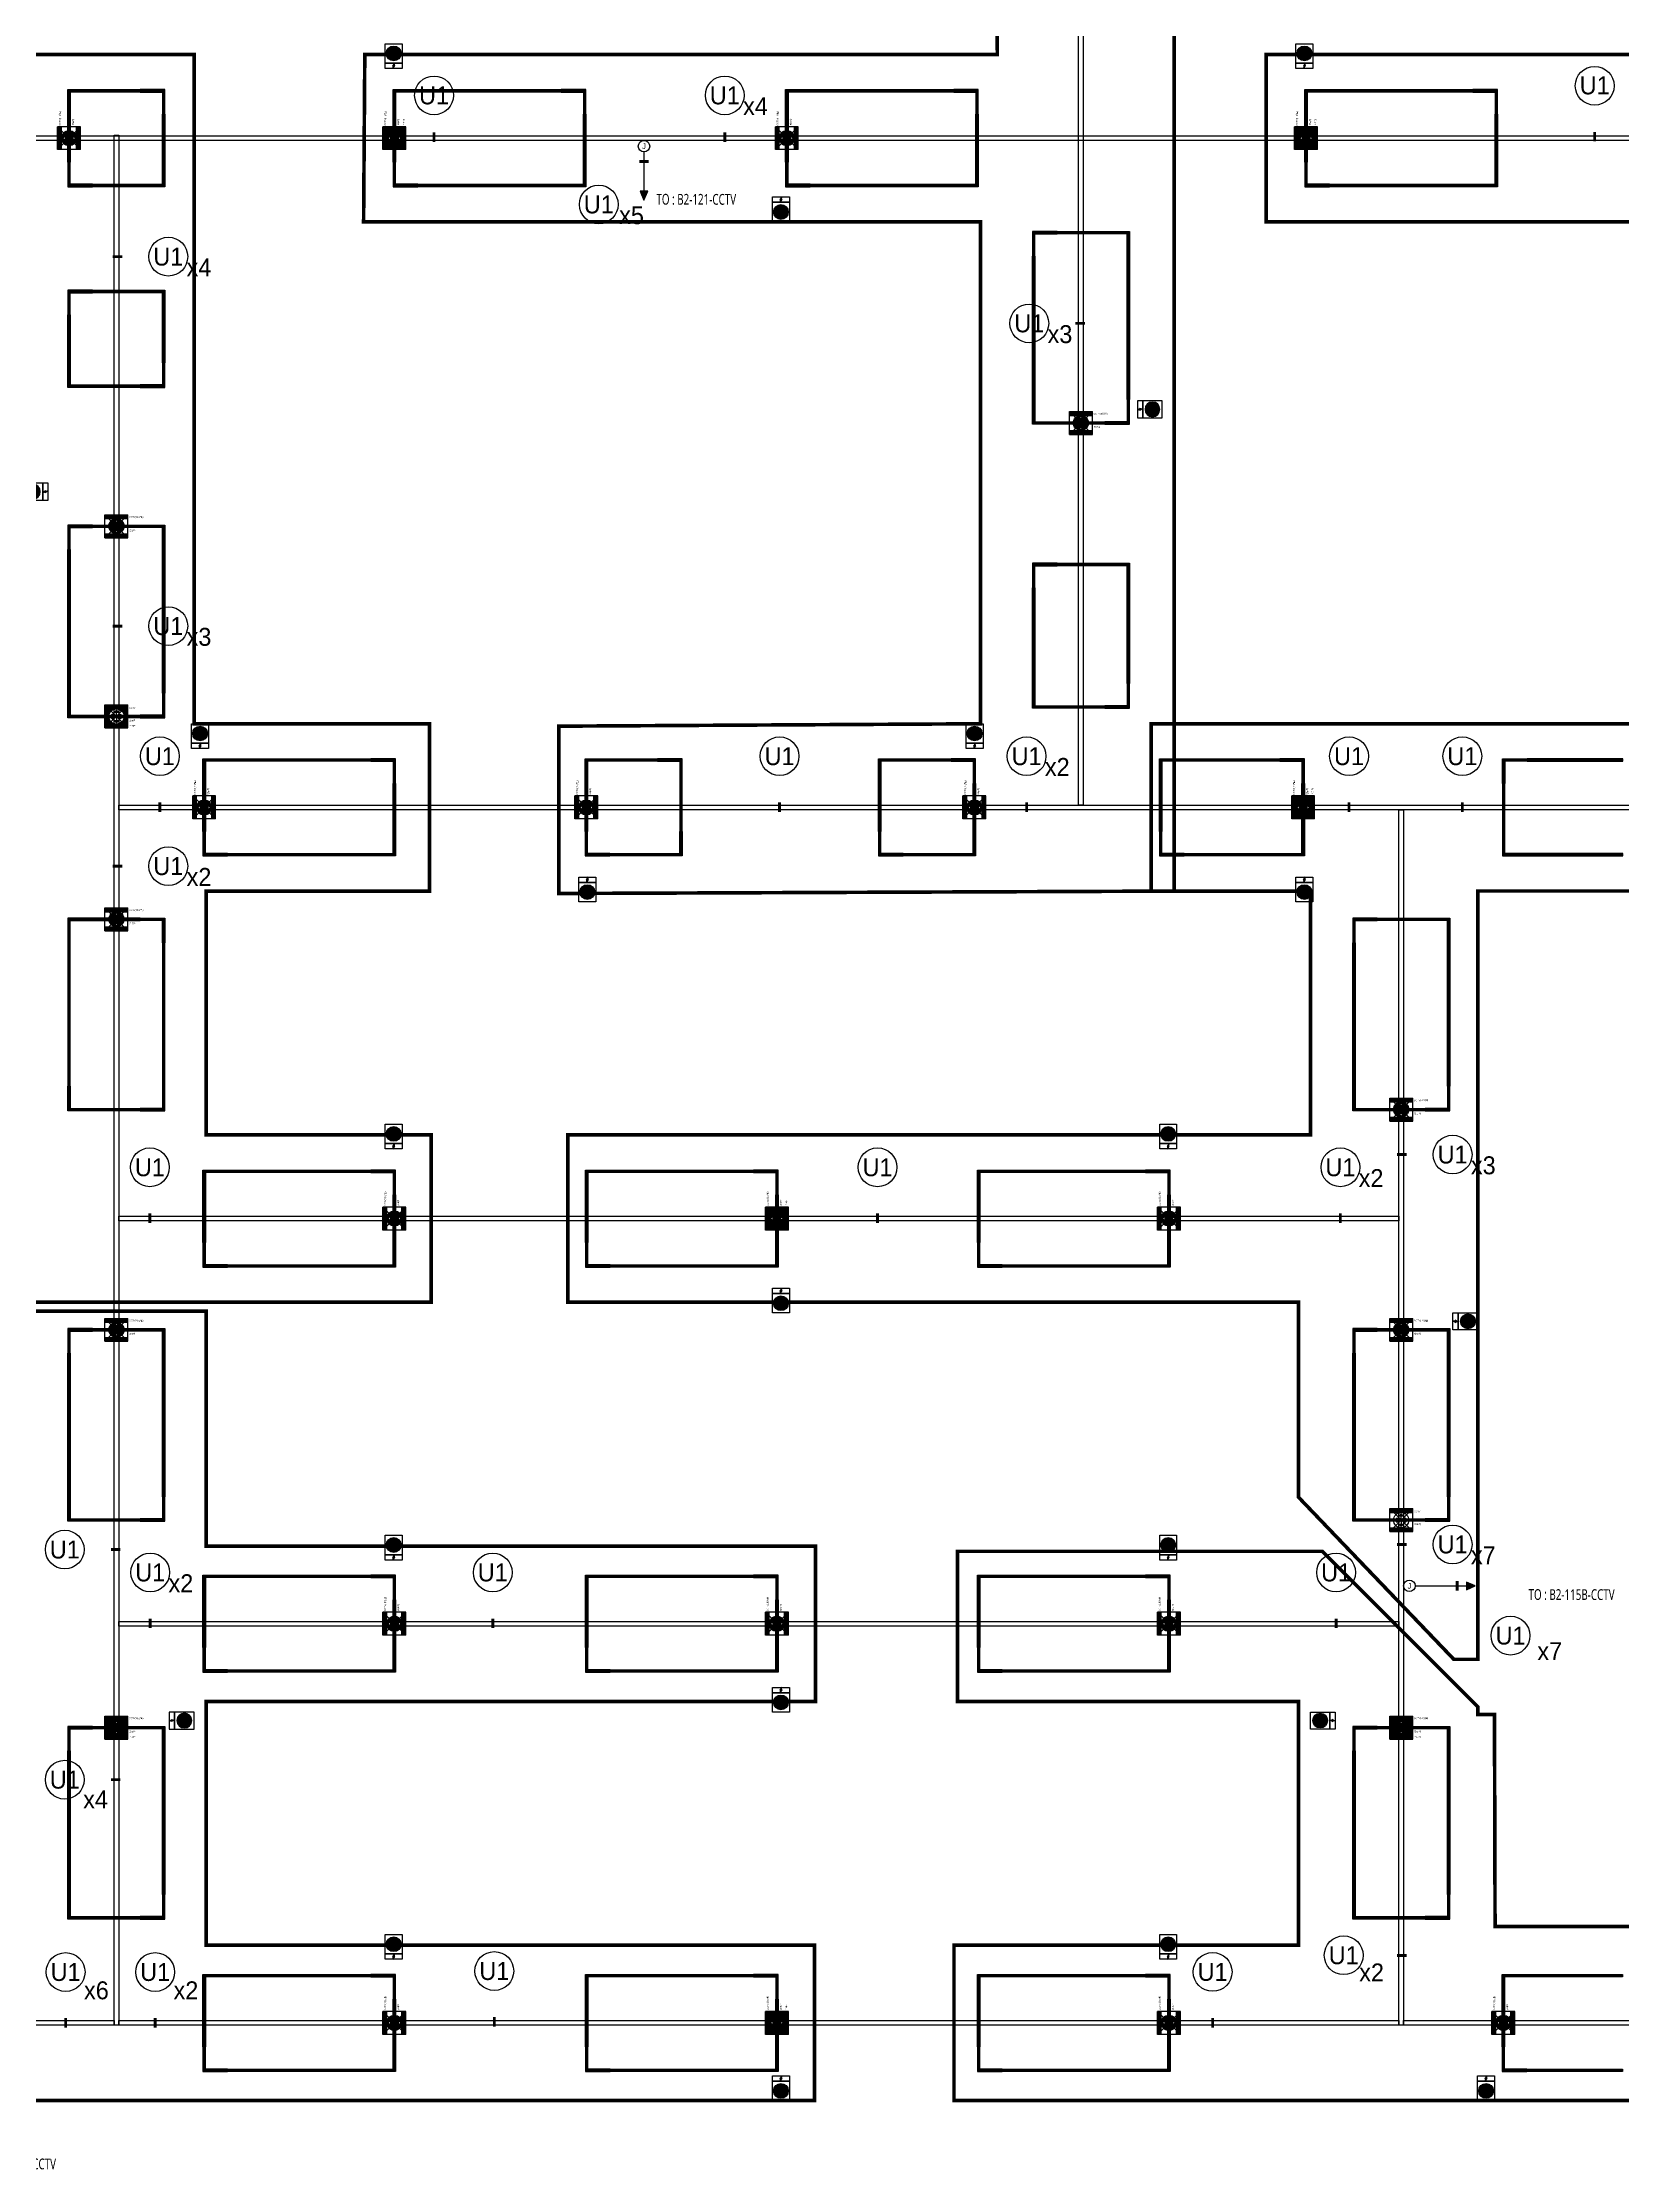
# Model space of a CAD drawing. Header units: millimetres. Extents: x 836025 to 1108898, y 78775 to 372820.
# Drawn here: x 874567 to 940662, y 78775 to 167754 of the extents above; entities that cross this region are included whole.
import ezdxf
from ezdxf.enums import TextEntityAlignment as Align

# ---------------------------------------------------------------- set-up
doc = ezdxf.new("R2010")
doc.units = ezdxf.units.MM
doc.header["$LTSCALE"] = 250
for name, pattern in [('CENTER', [2, 1.25, -0.25, 0.25, -0.25]), ('LINE1', [3, 2.5, -0.5]), ('지하층_기둥$1$CEN', [62, 60, -1, 0, -1])]:
    doc.linetypes.add(name, pattern=pattern)
for name, color, linetype in [('A-CEN', 1, '지하층_기둥$1$CEN'), ('HA-CCTV', 2, 'Continuous'), ('HA-스피커 반경', 7, 'LINE1'), ('HA-조명기구', 7, 'Continuous'), ('HA-통합모듈', 7, 'Continuous'), ('LU-UTP wire', 3, 'Continuous'), ('LU-UTP 방향', 1, 'Continuous'), ('LU-UTP케이블', 1, 'Continuous'), ('LU-광케이블', 1, 'Continuous'), ('LU-귀로 방향', 3, 'Continuous'), ('LU-귀로Text', 3, 'Continuous'), ('LU-무선비상벨', 1, 'Continuous'), ('LU-정션박스', 3, 'Continuous'), ('라인구분', 7, 'CENTER'), ('전등레이스웨이', 1, 'Continuous')]:
    doc.layers.add(name, color=color, linetype=linetype)
doc.layers.add('HA-지시선', color=8, linetype='Continuous', plot=False)
doc.layers.get('HA-스피커 반경').off()
doc.styles.add('MtX_굴림', font='Gulim.ttf')
doc.styles.add('N', font='Gulim.ttf')
doc.styles.add('돋움', font='Dotum.ttf')
doc.styles.add('맑은고딕', font='malgun.ttf')

# ---------------------------------------------------------------- blocks, each defined once
blk = doc.blocks.new('HA-무선비상벨')
at = {"layer": 'LU-무선비상벨'}
h = blk.add_hatch(color=1, dxfattribs=at)
h.dxf.hatch_style = 1
h.paths.add_polyline_path([(309, 0, 1), (-309, 0, 1)])
h = blk.add_hatch(color=1, dxfattribs=at)
h.dxf.hatch_style = 1
h.paths.add_polyline_path([(2, 531), (33, 632), (-46, 509), (-2, 509), (-34, 408), (46, 531)])
at = {"layer": 'LU-무선비상벨', "color": 1}
for p, q in [((33, 632), (-46, 509)), ((-46, 509), (46, 531)), ((-2, 509), (-46, 509)), ((-34, 408), (46, 531)), ((-34, 408), (-2, 509)), ((33, 632), (2, 531)), ((46, 531), (2, 531))]:
    blk.add_line(p, q, dxfattribs=at)
for points in [[(356, 408), (-354, 408), (-354, 631), (356, 631)], [(-354, 408), (356, 408), (356, -408), (-354, -408)]]:
    blk.add_lwpolyline(points, close=True, dxfattribs=at)
blk.add_circle((0, 0), 309, dxfattribs=at)
blk = doc.blocks.new('HA-조명기구(코너1000)')
at = {"layer": 'HA-조명기구'}
h = blk.add_hatch(color=81, dxfattribs=at)
h.dxf.hatch_style = 1
h.paths.add_polyline_path([(-995, -35), (-35, -35), (-35, -995), (-5, -995), (-5, -5), (-995, -5)])
at = {"layer": 'HA-조명기구', "color": 81}
blk.add_lwpolyline([(-1000, 0), (-1000, -40), (-40, -40), (-40, -1000), (0, -1000), (0, 0), (-1000, 0)], dxfattribs=at)
at = {"layer": 'HA-조명기구', "color": 3}
blk.add_lwpolyline([(-995, -5), (-995, -35), (-35, -35), (-35, -995), (-5, -995), (-5, -5)], close=True, dxfattribs=at)
at = {"layer": 'HA-지시선'}
for p, q in [((-40, -40), (0, 0)), ((-20, -20), (-1000, -20)), ((-20, -20), (-20, -1000))]:
    blk.add_line(p, q, dxfattribs=at)
at = {"layer": 'HA-지시선', "color": 30}
blk.add_lwpolyline([(-1000, 30), (-1000, -70), (-70, -70), (-70, -1000), (30, -1000), (30, 30)], close=True, dxfattribs=at)
blk = doc.blocks.new('HA-조명기구(직2000)')
at = {"layer": 'HA-조명기구'}
h = blk.add_hatch(color=81, dxfattribs=at)
h.dxf.hatch_style = 1
h.paths.add_polyline_path([(5, -1995), (35, -1995), (35, -5), (5, -5)])
h = blk.add_hatch(color=81, dxfattribs=at)
h.dxf.hatch_style = 1
h.paths.add_polyline_path([(5, -1995), (35, -1995), (35, -5), (5, -5)])
at = {"layer": 'HA-조명기구', "color": 81}
blk.add_lwpolyline([(0, 0), (40, 0), (40, -2000), (0, -2000), (0, 0)], dxfattribs=at)
blk.add_lwpolyline([(5, -5), (35, -5), (35, -1995), (5, -1995)], close=True, dxfattribs=at)
at = {"layer": 'HA-지시선'}
blk.add_line((20, 0), (20, -2000), dxfattribs=at)
at = {"layer": 'HA-지시선', "color": 4}
blk.add_lwpolyline([(-30, 0), (70, 0), (70, -2000), (-30, -2000)], close=True, dxfattribs=at)
blk = doc.blocks.new('HA-통합모듈-만공차')
at = {"layer": 'HA-통합모듈'}
h = blk.add_hatch(color=81, dxfattribs=at)
h.dxf.hatch_style = 1
h.paths.add_polyline_path([(-480, 349), (480, 349), (480, 480), (-480, 480)])
h.paths.add_polyline_path([(-480, -480), (480, -480), (480, -349), (-480, -349)])
at = {"layer": 'HA-지시선', "color": 5}
for p, q in [((-480, -480), (-480, 480)), ((-480, 480), (480, 480)), ((-480, 317), (480, 317)), ((480, -480), (480, 480)), ((-480, -317), (480, -317)), ((-480, -480), (480, -480))]:
    blk.add_line(p, q, dxfattribs=at)
at = {"layer": 'HA-지시선', "color": 251, "true_color": 0x636466}
for p, q in [((-480, 480), (480, -480)), ((-480, -480), (480, 480))]:
    blk.add_line(p, q, dxfattribs=at)
at = {"layer": 'HA-지시선', "color": 5}
blk.add_circle((0, 0), 317, dxfattribs=at)
at = {"layer": 'HA-통합모듈', "color": 5}
for p, q in [((-480, 349), (480, 349)), ((-480, -349), (480, -349))]:
    blk.add_line(p, q, dxfattribs=at)
at = {"layer": 'HA-지시선', "color": 7, "style": 'MtX_굴림'}
blk.add_text('만공차', height=70, dxfattribs=at).set_placement((542, -205))
blk = doc.blocks.new('HA-통합모듈-CCTV(비상벨연동)')
at = {"layer": 'HA-통합모듈'}
h = blk.add_hatch(color=10, dxfattribs=at)
h.dxf.hatch_style = 1
h.paths.add_polyline_path([(317, 0, 1), (-317, 0, 1)])
h.paths.add_polyline_path([(-270, 0), (-170, -100), (-170, 0), (0, 0), (0, -170), (-100, -170), (0, -270), (100, -170), (0, -170), (0, 0), (170, 0), (170, -100), (270, 0), (170, 100), (170, 0), (0, 0), (0, 170), (100, 170), (-2, 268), (-100, 170), (0, 170), (0, 0), (-170, 0), (-170, 100)], flags=16)
at = {"layer": 'HA-지시선', "color": 251, "true_color": 0x636466}
for p, q in [((-480, 480), (480, -480)), ((-480, -480), (480, 480))]:
    blk.add_line(p, q, dxfattribs=at)
at = {"layer": 'HA-통합모듈', "color": 5}
for p, q in [((-480, -480), (-480, 480)), ((-480, 480), (480, 480)), ((-480, 349), (480, 349)), ((-480, 317), (480, 317)), ((-170, 100), (-270, 0)), ((-270, 0), (-170, -100)), ((-170, 100), (-170, -100)), ((0, 0), (-170, 0)), ((-100, 170), (-2, 268)), ((100, 170), (-100, 170)), ((-2, 268), (100, 170)), ((0, 0), (0, 170)), ((0, 0), (0, -170)), ((0, 0), (170, 0)), ((170, -100), (170, 100)), ((170, 100), (270, 0)), ((270, 0), (170, -100)), ((480, -480), (480, 480)), ((-480, -317), (480, -317)), ((-480, -349), (480, -349)), ((-480, -480), (480, -480)), ((-100, -170), (100, -170)), ((0, -270), (-100, -170)), ((100, -170), (0, -270))]:
    blk.add_line(p, q, dxfattribs=at)
blk.add_circle((0, 0), 317, dxfattribs=at)
at = {"layer": 'HA-통합모듈', "style": '돋움'}
blk.add_text('CCTV(비상벨)', height=70, dxfattribs=at).set_placement((530, 350))
blk = doc.blocks.new('HA-통합모듈-스피커')
at = {"layer": 'HA-통합모듈'}
h = blk.add_hatch(color=210, dxfattribs=at)
h.dxf.hatch_style = 1
h.paths.add_polyline_path([(-480, -317), (-480, 317), (0, 317, 1), (0, -317)])
h.paths.add_polyline_path([(0, -317, 1), (0, 317), (480, 317), (480, -317)])
at = {"layer": 'HA-지시선', "color": 5}
for p, q in [((-480, -480), (-480, 480)), ((-480, 480), (480, 480)), ((-480, 349), (480, 349)), ((-480, 317), (480, 317)), ((480, -480), (480, 480)), ((-480, -317), (480, -317)), ((-480, -349), (480, -349)), ((-480, -480), (480, -480))]:
    blk.add_line(p, q, dxfattribs=at)
at = {"layer": 'HA-지시선', "color": 251, "true_color": 0x636466}
for p, q in [((-480, 480), (480, -480)), ((-480, -480), (480, 480))]:
    blk.add_line(p, q, dxfattribs=at)
at = {"layer": 'HA-지시선', "color": 5}
blk.add_circle((0, 0), 317, dxfattribs=at)
at = {"layer": 'HA-조명기구', "style": '돋움'}
blk.add_text('스피커', height=70, dxfattribs=at).set_placement((538, -434))
blk = doc.blocks.new('zw$9B82')
at = {"layer": 'HA-스피커 반경', "color": 6}
blk.add_blockref('HA-통합모듈-스피커', (0, 0), dxfattribs=at)
blk = doc.blocks.new('HA-통합모듈-CCTV')
h = blk.add_hatch(color=81)
h.dxf.hatch_style = 1
h.paths.add_polyline_path([(-270, 0), (-170, 100), (-170, -100)])
h.paths.add_polyline_path([(-100, 170), (100, 170), (-2, 268)])
h.paths.add_polyline_path([(170, -100), (270, 0), (170, 100)])
h.paths.add_polyline_path([(-100, -170), (100, -170), (0, -270)])
at = {"layer": 'HA-지시선', "color": 251, "true_color": 0x636466}
for p, q in [((-480, 480), (480, -480)), ((-480, -480), (480, 480))]:
    blk.add_line(p, q, dxfattribs=at)
at = {"layer": 'HA-통합모듈', "color": 5}
for p, q in [((-480, -480), (-480, 480)), ((-480, 480), (480, 480)), ((-480, 349), (480, 349)), ((-170, 100), (-270, 0)), ((-270, 0), (-170, -100)), ((-170, 100), (-170, -100)), ((0, 0), (-170, 0)), ((-100, 170), (-2, 268)), ((100, 170), (-100, 170)), ((-2, 268), (100, 170)), ((0, 0), (0, 170)), ((0, 0), (0, -170)), ((0, 0), (170, 0)), ((170, -100), (170, 100)), ((170, 100), (270, 0)), ((270, 0), (170, -100)), ((480, -480), (480, 480)), ((-480, -349), (480, -349)), ((-480, -480), (480, -480)), ((-100, -170), (100, -170)), ((0, -270), (-100, -170)), ((100, -170), (0, -270))]:
    blk.add_line(p, q, dxfattribs=at)
blk.add_circle((0, 0), 317, dxfattribs=at)
at = {"layer": 'HA-통합모듈', "color": 7, "style": '돋움'}
blk.add_text('CCTV', height=70, dxfattribs=at).set_placement((536, 330))
blk = doc.blocks.new('LU-Jumper')
at = {"layer": 'LU-정션박스', "color": 2}
blk.add_circle((0, 0), 0.5, dxfattribs=at)
blk.add_circle((0, 0), 0.5, dxfattribs=at)
at = {"layer": 'LU-정션박스', "color": 1, "style": 'N'}
blk.add_text('J', height=0.5, dxfattribs=at).set_placement((0, 0), align=Align.MIDDLE)
blk = doc.blocks.new('LU-귀로방향')
at = {"layer": 'LU-귀로 방향', "color": 2}
blk.add_lwpolyline([(0.8, -0.35), (0.8, 0.35), (0, 0)], close=True, dxfattribs=at)
at = {"layer": 'LU-귀로 방향', "color": 10}
blk.add_solid([(0.03, 0), (0.78, 0.33), (0.78, -0.33)], dxfattribs=at)

msp = doc.modelspace()

# ---------------------------------------------------------------- linework, layer by layer
at = {"layer": 'LU-UTP wire'}
for p, q in [((899727, 163175, 0), (899727, 161166, 0)), ((931988, 103189, 0), (934499, 103189, 0))]:
    msp.add_line(p, q, dxfattribs=at)
at = {"layer": 'LU-UTP 방향', "elevation": 0}
for points in [[(899487, 163415, 0, 0, 0), (899487, 163415, 0, 0, 0), (898675, 163415, 120, 0, 0), (898275, 163415, 0, 0, 0)], [(899967, 163415, 0, 0, 0), (899967, 163415, 0, 0, 0), (900780, 163415, 120, 0, 0), (901180, 163415, 0, 0, 0)], [(931748, 103429, 0, 0, 0), (931748, 103429, 0, 0, 0), (931748, 104241, 120, 0, 0), (931748, 104641, 0, 0, 0)]]:
    msp.add_lwpolyline(points, format="xyseb", dxfattribs=at)
at = {"layer": 'LU-UTP케이블', "color": 1}
for centre in [(939500, 165944, 0), (890945, 165542, 0), (903108, 165542, 0), (897837, 160980, 0), (879829, 158797, 0), (915848, 156004, 0), (879829, 143341, 0), (879476, 137898, 0), (905401, 137898, 0), (915735, 137898, 0), (929223, 137898, 0), (933963, 137898, 0), (879829, 133298, 0), (933557, 121232, 0), (879058, 120699, 0), (909499, 120699, 0), (928862, 120699, 0), (875498, 104708, 0), (933557, 104921, 0), (879072, 103749), (893402, 103749), (928682, 103749), (935979, 101108, 0), (875498, 95081, 0), (929000, 87736, 0), (875533, 87035, 0), (879279, 87035, 0), (893467, 87076, 0), (923517, 87039, 0)]:
    msp.add_circle(centre, 811, dxfattribs=at)
at = {"layer": 'LU-광케이블', "color": 1, "elevation": 0}
for points in [[(890945, 164731, 0, 0, 0), (890945, 163999, 120, 120, 0), (890945, 163599, 0, 0, 0)], [(903108, 164731, 0, 0, 0), (903108, 163999, 120, 120, 0), (903108, 163599, 0, 0, 0)], [(939500, 165133, 0, 0, 0), (939500, 164015, 120, 120, 0), (939500, 163615, 0, 0, 0)], [(897837, 161791, 0, 0, 0), (897837, 162776, 0, 0, 0), (899527, 162776, 120, 120, 0), (899927, 162776, 0, 0, 0)], [(879018, 158797, 0, 0, 0), (877900, 158797, 120, 120, 0), (877500, 158797, 0, 0, 0)], [(916659, 156004, 0, 0, 0), (917777, 156004, 120, 120, 0), (918177, 156004, 0, 0, 0)], [(879018, 143341, 0, 0, 0), (877900, 143341, 120, 120, 0), (877500, 143341, 0, 0, 0)], [(879476, 137087, 0, 0, 0), (879476, 135969, 120, 120, 0), (879476, 135569, 0, 0, 0)], [(905401, 137087, 0, 0, 0), (905401, 135969, 120, 120, 0), (905401, 135569, 0, 0, 0)], [(915735, 137087, 0, 0, 0), (915735, 135969, 120, 120, 0), (915735, 135569, 0, 0, 0)], [(929223, 137087, 0, 0, 0), (929223, 135969, 120, 120, 0), (929223, 135569, 0, 0, 0)], [(933963, 137087, 0, 0, 0), (933963, 135969, 120, 120, 0), (933963, 135569, 0, 0, 0)], [(879018, 133298, 0, 0, 0), (877900, 133298, 120, 120, 0), (877500, 133298, 0, 0, 0)], [(932746, 121232, 0, 0, 0), (931628, 121232, 120, 120, 0), (931228, 121232, 0, 0, 0)], [(879058, 119887, 0, 0, 0), (879058, 118770, 120, 120, 0), (879058, 118370, 0, 0, 0)], [(909499, 119887, 0, 0, 0), (909499, 118770, 120, 120, 0), (909499, 118370, 0, 0, 0)], [(928862, 119887, 0, 0, 0), (928862, 118770, 120, 120, 0), (928862, 118370, 0, 0, 0)], [(876310, 104708, 0, 0, 0), (877428, 104708, 120, 120, 0), (877828, 104708, 0, 0, 0)], [(932746, 104921, 0, 0, 0), (931628, 104921, 120, 120, 0), (931228, 104921, 0, 0, 0)], [(935168, 101096, 0, 0, 0), (933745, 101096, 0, 0, 0), (933745, 102989, 120, 120, 0), (933745, 103389, 0, 0, 0)], [(876310, 95081, 0, 0, 0), (877428, 95081, 120, 120, 0), (877828, 95081, 0, 0, 0)], [(929812, 87729, 0, 0, 0), (931228, 87729, 120, 120, 0), (931628, 87729, 0, 0, 0)], [(893467, 86265, 0, 0, 0), (893467, 85147, 120, 120, 0), (893467, 84747, 0, 0, 0)], [(875533, 86223, 0, 0, 0), (875533, 85105, 120, 120, 0), (875533, 84705, 0, 0, 0)], [(879279, 86223, 0, 0, 0), (879279, 85105, 120, 120, 0), (879279, 84705, 0, 0, 0)], [(923517, 86228, 0, 0, 0), (923517, 85110, 120, 120, 0), (923517, 84710, 0, 0, 0)]]:
    msp.add_lwpolyline(points, format="xyseb", dxfattribs=at)
at = {"layer": 'LU-광케이블', "color": 1}
for points in [[(879072, 102938, 0, 0, 0), (879072, 101820, 120, 120, 0), (879072, 101420, 0, 0, 0)], [(893402, 102938, 0, 0, 0), (893402, 101820, 120, 120, 0), (893402, 101420, 0, 0, 0)], [(928682, 102938, 0, 0, 0), (928682, 101820, 120, 120, 0), (928682, 101420, 0, 0, 0)]]:
    msp.add_lwpolyline(points, format="xyseb", dxfattribs=at)
at = {"layer": '라인구분', "color": 6, "ltscale": 3.5, "const_width": 150, "elevation": 0}
msp.add_lwpolyline([(921908, 176842), (921908, 132255), (896162, 132154), (896162, 139154), (913808, 139255), (913808, 154055), (913808, 160255), (887999, 160255), (888049, 167255), (914510, 167255), (914434, 176842)], close=True, dxfattribs=at)
at = {"layer": '라인구분', "ltscale": 3.5, "const_width": 150, "elevation": 0}
msp.add_lwpolyline([(880908, 167255), (866308, 167255), (866308, 160255), (873908, 160255), (873908, 115055), (890820, 115055), (890820, 122055), (881408, 122055), (881408, 132255), (890755, 132255), (890755, 139255), (880908, 139255), (880908, 154955)], close=True, dxfattribs=at)
at = {"layer": '라인구분', "color": 3, "ltscale": 3.5, "const_width": 150, "elevation": 0}
msp.add_lwpolyline([(958154, 132255), (958154, 132255), (975568, 132255), (975568, 159597), (969511, 167255), (925758, 167255), (925758, 160255), (968091, 160255), (968091, 139255), (957896, 139255), (957896, 132255)], close=True, dxfattribs=at)
at = {"layer": '라인구분', "color": 2, "ltscale": 3.5, "const_width": 150, "elevation": 0}
for points in [[(954461, 132258), (954461, 139255), (920950, 139255), (920950, 132255), (927608, 132255), (927608, 122055), (896540, 122055), (896540, 115055), (927108, 115055), (927108, 106901), (933608, 100115), (934608, 100115), (934608, 132258)], [(912849, 104634), (912849, 98355), (927108, 98355), (927108, 88155), (912697, 88155), (912697, 81655), (954801, 81655), (954801, 88935), (935333, 88935), (935308, 97805), (934608, 97805), (934608, 98134), (928108, 104634)]]:
    msp.add_lwpolyline(points, close=True, dxfattribs=at)
at = {"layer": '라인구분', "color": 1, "ltscale": 3.5, "const_width": 150, "elevation": 0}
msp.add_lwpolyline([(906900, 98355), (906900, 104855), (881408, 104855), (881408, 114681), (873908, 114681), (873908, 88155), (864480, 88155), (864480, 81655), (906861, 81655), (906861, 88155), (881408, 88155), (881408, 98355)], close=True, dxfattribs=at)
at = {"layer": '전등레이스웨이', "elevation": 0}
for points in [[(918108, 293745), (918108, 135855), (917907, 135855), (917907, 293745)], [(869457, 163855), (971697, 163855), (971697, 163655), (869457, 163655)], [(877758, 163880), (877758, 84805), (877557, 84805), (877557, 163880)], [(877758, 135855), (1071207, 135855), (1071207, 135654), (877758, 135654)], [(931508, 135654), (931508, 84805), (931307, 84805), (931307, 135654)], [(877758, 118655), (931307, 118655), (931307, 118455), (877758, 118455)], [(877758, 101705), (931307, 101705), (931307, 101505), (877758, 101505)], [(842407, 85005), (877557, 85005), (877557, 84805), (842407, 84805)], [(877758, 85005), (931307, 85005), (931307, 84805), (877758, 84805)], [(931508, 85005), (958022, 85005), (958022, 84805), (931508, 84805)]]:
    msp.add_lwpolyline(points, close=True, dxfattribs=at)

# ---------------------------------------------------------------- block references
at = {"layer": 'A-CEN'}
for p, rotation in [((889288, 163754), 89.99999999999991), ((927428, 163754), 89.99999999999991), ((927304, 135754, 0), 89.99999999999989), ((905288, 118555, 0), 89.99999999999989), ((905288, 84905, 0), 89.99999999999999)]:
    msp.add_blockref('zw$9B82', p, dxfattribs=dict(at, rotation=rotation))
for p in [(877658, 139560, 0), (877658, 97263, 0), (931407, 97263, 0)]:
    msp.add_blockref('zw$9B82', p, dxfattribs=at)
at = {"layer": 'HA-CCTV', "color": 3}
for p, rotation in [((875678, 163754), 90.0000000000004), ((889288, 163754), 90.0000000000004), ((905705, 163754), 90.00000000000048), ((927428, 163754), 90.00000000000048), ((881328, 135754, 0), 90.00000000000048), ((897319, 135754, 0), 90.00000000000048), ((913553, 135754, 0), 90.00000000000048), ((927304, 135754, 0), 90.00000000000033), ((889288, 118555, 0), 90.00000000000048), ((905288, 118555, 0), 90.00000000000048), ((921687, 118555, 0), 90.00000000000048), ((889288, 101605), 90.00000000000048), ((905288, 101605), 90.00000000000048), ((921687, 101605), 90.00000000000048), ((889288, 84905, 0), 90.00000000000048), ((905288, 84905, 0), 90.00000000000048), ((921687, 84905, 0), 90.00000000000048), ((935682, 84905, 0), 90.00000000000063)]:
    msp.add_blockref('HA-통합모듈-CCTV(비상벨연동)', p, dxfattribs=dict(at, rotation=rotation))
for name, p in [('HA-통합모듈-CCTV(비상벨연동)', (918008, 151837, 0)), ('HA-통합모듈-CCTV(비상벨연동)', (877658, 147520, 0)), ('HA-통합모듈-CCTV', (877658, 139560, 0)), ('HA-통합모듈-CCTV(비상벨연동)', (877658, 131075, 0)), ('HA-통합모듈-CCTV(비상벨연동)', (931407, 123115, 0)), ('HA-통합모듈-CCTV(비상벨연동)', (877658, 113901, 0)), ('HA-통합모듈-CCTV(비상벨연동)', (931407, 113901, 0)), ('HA-통합모듈-CCTV', (931407, 105941, 0)), ('HA-통합모듈-CCTV(비상벨연동)', (877658, 97263, 0)), ('HA-통합모듈-CCTV(비상벨연동)', (931407, 97263, 0))]:
    msp.add_blockref(name, p, dxfattribs=at)
at = {"layer": 'HA-조명기구', "color": 3, "xscale": -1}
for p in [(875658, 165754), (889268, 165754), (905685, 165754), (927408, 165754), (881308, 137754, 0), (897299, 137754, 0), (909573, 137754, 0), (921329, 137754, 0), (935672, 137754, 0), (881308, 120555, 0), (897308, 120555, 0), (913707, 120555, 0), (881308, 103605), (897308, 103605), (913707, 103605), (881308, 86905, 0), (897308, 86905, 0), (913707, 86905, 0), (935662, 86905, 0)]:
    msp.add_blockref('HA-조명기구(코너1000)', p, dxfattribs=at)
at = {"layer": 'HA-조명기구', "color": 3}
for name, p, rotation in [('HA-조명기구(직2000)', (876658, 165714), 89.99999999999999), ('HA-조명기구(직2000)', (890268, 165714), 89.99999999999999), ('HA-조명기구(직2000)', (892268, 165714), 89.99999999999999), ('HA-조명기구(직2000)', (894268, 165714), 89.99999999999999), ('HA-조명기구(직2000)', (906685, 165714), 89.99999999999999), ('HA-조명기구(직2000)', (908685, 165714), 89.99999999999999), ('HA-조명기구(직2000)', (910685, 165714), 89.99999999999999), ('HA-조명기구(직2000)', (928408, 165714), 89.99999999999999), ('HA-조명기구(직2000)', (930408, 165714), 89.99999999999999), ('HA-조명기구(직2000)', (932408, 165714), 89.99999999999999), ('HA-조명기구(직2000)', (875698, 162754), 180), ('HA-조명기구(직2000)', (879658, 162754), 180), ('HA-조명기구(직2000)', (889308, 162754), 180), ('HA-조명기구(직2000)', (897268, 162754), 180), ('HA-조명기구(직2000)', (905725, 162754), 180), ('HA-조명기구(직2000)', (913685, 162754), 180), ('HA-조명기구(직2000)', (927448, 162754), 180), ('HA-조명기구(직2000)', (935408, 162754), 180), ('HA-통합모듈-만공차', (875678, 163754), 90.0000000000004), ('HA-통합모듈-만공차', (889288, 163754), 90.0000000000004), ('HA-통합모듈-만공차', (905705, 163754), 90.00000000000048), ('HA-통합모듈-만공차', (927428, 163754), 90.00000000000048), ('HA-조명기구(코너1000)', (875658, 161754), 180), ('HA-조명기구(코너1000)', (889268, 161754), 180), ('HA-조명기구(코너1000)', (905685, 161754), 180), ('HA-조명기구(코너1000)', (927408, 161754), 180), ('HA-조명기구(직2000)', (876658, 161754), 89.99999999999999), ('HA-조명기구(직2000)', (890268, 161754), 89.99999999999999), ('HA-조명기구(직2000)', (892268, 161754), 89.99999999999999), ('HA-조명기구(직2000)', (894268, 161754), 89.99999999999999), ('HA-조명기구(직2000)', (906685, 161754), 89.99999999999999), ('HA-조명기구(직2000)', (908685, 161754), 89.99999999999999), ('HA-조명기구(직2000)', (910685, 161754), 89.99999999999999), ('HA-조명기구(직2000)', (928408, 161754), 89.99999999999999), ('HA-조명기구(직2000)', (930408, 161754), 89.99999999999999), ('HA-조명기구(직2000)', (932408, 161754), 89.99999999999999), ('HA-조명기구(코너1000)', (916008, 159817, 0), 90), ('HA-조명기구(직2000)', (919008, 159817, 0), 270), ('HA-조명기구(직2000)', (916048, 156817, 0), 180), ('HA-조명기구(직2000)', (920008, 156817, 0), 180), ('HA-조명기구(코너1000)', (875658, 157358, 0), 89.99999999999999), ('HA-조명기구(직2000)', (876658, 157318, 0), 89.99999999999999), ('HA-조명기구(직2000)', (916048, 154817, 0), 180), ('HA-조명기구(직2000)', (920008, 154817, 0), 180), ('HA-조명기구(코너1000)', (879658, 153358, 0), 270), ('HA-조명기구(직2000)', (916048, 152817, 0), 180), ('HA-조명기구(직2000)', (920008, 152817, 0), 180), ('HA-조명기구(직2000)', (876658, 153358, 0), 89.99999999999999), ('HA-조명기구(코너1000)', (920008, 151817, 0), 270), ('HA-조명기구(직2000)', (919008, 151857, 0), 270), ('HA-조명기구(코너1000)', (875658, 147540, 0), 89.99999999999999), ('HA-조명기구(직2000)', (876658, 147500, 0), 89.99999999999999), ('HA-조명기구(코너1000)', (916008, 145937, 0), 90), ('HA-조명기구(직2000)', (919008, 145937, 0), 270), ('HA-조명기구(직2000)', (916048, 142937, 0), 180), ('HA-조명기구(직2000)', (920008, 142937, 0), 180), ('HA-조명기구(직2000)', (916048, 140937, 0), 180), ('HA-조명기구(직2000)', (920008, 140937, 0), 180), ('HA-조명기구(코너1000)', (920008, 139937, 0), 270), ('HA-조명기구(코너1000)', (879658, 139540, 0), 270), ('HA-조명기구(직2000)', (919008, 139977, 0), 270), ('HA-조명기구(직2000)', (876658, 139540, 0), 89.99999999999999), ('HA-조명기구(직2000)', (882308, 137714, 0), 89.99999999999999), ('HA-조명기구(직2000)', (884308, 137714, 0), 89.99999999999999), ('HA-조명기구(직2000)', (886308, 137714, 0), 89.99999999999999), ('HA-조명기구(직2000)', (898299, 137714, 0), 89.99999999999999), ('HA-조명기구(직2000)', (910573, 137714, 0), 89.99999999999999), ('HA-조명기구(직2000)', (922324, 137714, 0), 89.99999999999999), ('HA-조명기구(직2000)', (924324, 137714, 0), 89.99999999999999), ('HA-통합모듈-만공차', (881328, 135754, 0), 90.00000000000048), ('HA-조명기구(직2000)', (881348, 134754, 0), 180), ('HA-조명기구(직2000)', (889308, 134754, 0), 180), ('HA-통합모듈-만공차', (897319, 135754, 0), 90.00000000000048), ('HA-조명기구(직2000)', (897339, 134754, 0), 180), ('HA-조명기구(직2000)', (909613, 134754, 0), 180), ('HA-통합모듈-만공차', (913553, 135754, 0), 90.00000000000048), ('HA-조명기구(직2000)', (913573, 134754, 0), 180), ('HA-조명기구(직2000)', (921369, 134754, 0), 180), ('HA-통합모듈-만공차', (927304, 135754, 0), 90.00000000000033), ('HA-조명기구(직2000)', (927324, 134754, 0), 180), ('HA-조명기구(코너1000)', (881308, 133754, 0), 180), ('HA-조명기구(코너1000)', (897299, 133754, 0), 180), ('HA-조명기구(코너1000)', (909573, 133754, 0), 180), ('HA-조명기구(코너1000)', (921329, 133754, 0), 180), ('HA-조명기구(코너1000)', (935672, 133754, 0), 180), ('HA-조명기구(직2000)', (882308, 133754, 0), 89.99999999999999), ('HA-조명기구(직2000)', (884308, 133754, 0), 89.99999999999999), ('HA-조명기구(직2000)', (886308, 133754, 0), 89.99999999999999), ('HA-조명기구(직2000)', (898299, 133754, 0), 89.99999999999999), ('HA-조명기구(직2000)', (910573, 133754, 0), 89.99999999999999), ('HA-조명기구(직2000)', (922324, 133754, 0), 89.99999999999999), ('HA-조명기구(직2000)', (924324, 133754, 0), 89.99999999999999), ('HA-조명기구(코너1000)', (875658, 131095, 0), 90.00000000000028), ('HA-조명기구(코너1000)', (929407, 131095, 0), 90), ('HA-조명기구(직2000)', (932407, 131095, 0), 270), ('HA-조명기구(직2000)', (929447, 128095, 0), 180), ('HA-조명기구(직2000)', (933407, 128095, 0), 180), ('HA-조명기구(직2000)', (929447, 126095, 0), 180), ('HA-조명기구(직2000)', (933407, 126095, 0), 180), ('HA-조명기구(직2000)', (929447, 124095, 0), 180), ('HA-조명기구(직2000)', (933407, 124095, 0), 180), ('HA-조명기구(코너1000)', (879658, 123095, 0), 270), ('HA-조명기구(코너1000)', (933407, 123095, 0), 270), ('HA-조명기구(직2000)', (876658, 123095, 0), 89.99999999999999), ('HA-조명기구(직2000)', (932407, 123135, 0), 270), ('HA-조명기구(직2000)', (882308, 120515, 0), 89.99999999999999), ('HA-조명기구(직2000)', (884308, 120515, 0), 89.99999999999999), ('HA-조명기구(직2000)', (886308, 120515, 0), 89.99999999999999), ('HA-조명기구(직2000)', (898308, 120515, 0), 89.99999999999999), ('HA-조명기구(직2000)', (900308, 120515, 0), 89.99999999999999), ('HA-조명기구(직2000)', (902308, 120515, 0), 89.99999999999999), ('HA-조명기구(직2000)', (914707, 120515, 0), 89.99999999999999), ('HA-조명기구(직2000)', (916707, 120515, 0), 89.99999999999999), ('HA-조명기구(직2000)', (918707, 120515, 0), 89.99999999999999), ('HA-조명기구(직2000)', (881348, 117555, 0), 180), ('HA-통합모듈-만공차', (889288, 118555, 0), 90.00000000000048), ('HA-조명기구(직2000)', (889308, 117555, 0), 180), ('HA-조명기구(직2000)', (897348, 117555, 0), 180), ('HA-통합모듈-만공차', (905288, 118555, 0), 90.00000000000048), ('HA-조명기구(직2000)', (905308, 117555, 0), 180), ('HA-조명기구(직2000)', (913747, 117555, 0), 180), ('HA-통합모듈-만공차', (921687, 118555, 0), 90.00000000000048), ('HA-조명기구(직2000)', (921707, 117555, 0), 180), ('HA-조명기구(코너1000)', (881308, 116555, 0), 180), ('HA-조명기구(코너1000)', (897308, 116555, 0), 180), ('HA-조명기구(코너1000)', (913707, 116555, 0), 180), ('HA-조명기구(직2000)', (882308, 116555, 0), 89.99999999999999), ('HA-조명기구(직2000)', (884308, 116555, 0), 89.99999999999999), ('HA-조명기구(직2000)', (886308, 116555, 0), 89.99999999999999), ('HA-조명기구(직2000)', (898308, 116555, 0), 89.99999999999999), ('HA-조명기구(직2000)', (900308, 116555, 0), 89.99999999999999), ('HA-조명기구(직2000)', (902308, 116555, 0), 89.99999999999999), ('HA-조명기구(직2000)', (914707, 116555, 0), 89.99999999999999), ('HA-조명기구(직2000)', (916707, 116555, 0), 89.99999999999999), ('HA-조명기구(직2000)', (918707, 116555, 0), 89.99999999999999), ('HA-조명기구(코너1000)', (875658, 113921, 0), 89.99999999999999), ('HA-조명기구(직2000)', (876658, 113881, 0), 89.99999999999999), ('HA-조명기구(코너1000)', (929407, 113921, 0), 90), ('HA-조명기구(직2000)', (932407, 113921, 0), 270), ('HA-조명기구(직2000)', (929447, 110921, 0), 180), ('HA-조명기구(직2000)', (933407, 110921, 0), 180), ('HA-조명기구(직2000)', (929447, 108921, 0), 180), ('HA-조명기구(직2000)', (933407, 108921, 0), 180), ('HA-조명기구(직2000)', (929447, 106921, 0), 180), ('HA-조명기구(직2000)', (933407, 106921, 0), 180), ('HA-조명기구(코너1000)', (879658, 105921, 0), 270), ('HA-조명기구(코너1000)', (933407, 105921, 0), 270), ('HA-조명기구(직2000)', (876658, 105921, 0), 89.99999999999999), ('HA-조명기구(직2000)', (932407, 105961, 0), 270), ('HA-조명기구(직2000)', (882308, 103565), 89.99999999999999), ('HA-조명기구(직2000)', (884308, 103565), 89.99999999999999), ('HA-조명기구(직2000)', (886308, 103565), 89.99999999999999), ('HA-조명기구(직2000)', (898308, 103565), 89.99999999999999), ('HA-조명기구(직2000)', (900308, 103565), 89.99999999999999), ('HA-조명기구(직2000)', (902308, 103565), 89.99999999999999), ('HA-조명기구(직2000)', (914707, 103565), 89.99999999999999), ('HA-조명기구(직2000)', (916707, 103565), 89.99999999999999), ('HA-조명기구(직2000)', (918707, 103565), 89.99999999999999), ('HA-조명기구(직2000)', (881348, 100605), 180), ('HA-통합모듈-만공차', (889288, 101605), 90.00000000000048), ('HA-조명기구(직2000)', (889308, 100605), 180), ('HA-조명기구(직2000)', (897348, 100605), 180), ('HA-통합모듈-만공차', (905288, 101605), 90.00000000000048), ('HA-조명기구(직2000)', (905308, 100605), 180), ('HA-조명기구(직2000)', (913747, 100605), 180), ('HA-통합모듈-만공차', (921687, 101605), 90.00000000000048), ('HA-조명기구(직2000)', (921707, 100605), 180), ('HA-조명기구(코너1000)', (881308, 99605), 180), ('HA-조명기구(코너1000)', (897308, 99605), 180), ('HA-조명기구(코너1000)', (913707, 99605), 180), ('HA-조명기구(직2000)', (882308, 99605), 89.99999999999999), ('HA-조명기구(직2000)', (884308, 99605), 89.99999999999999), ('HA-조명기구(직2000)', (886308, 99605), 89.99999999999999), ('HA-조명기구(직2000)', (898308, 99605), 89.99999999999999), ('HA-조명기구(직2000)', (900308, 99605), 89.99999999999999), ('HA-조명기구(직2000)', (902308, 99605), 89.99999999999999), ('HA-조명기구(직2000)', (914707, 99605), 89.99999999999999), ('HA-조명기구(직2000)', (916707, 99605), 89.99999999999999), ('HA-조명기구(직2000)', (918707, 99605), 89.99999999999999), ('HA-조명기구(코너1000)', (875658, 97283, 0), 89.99999999999999), ('HA-조명기구(직2000)', (876658, 97243, 0), 89.99999999999999), ('HA-조명기구(코너1000)', (929407, 97283, 0), 90), ('HA-조명기구(직2000)', (932407, 97283, 0), 270), ('HA-조명기구(직2000)', (929447, 94283, 0), 180), ('HA-조명기구(직2000)', (933407, 94283, 0), 180), ('HA-조명기구(직2000)', (929447, 92283, 0), 180), ('HA-조명기구(직2000)', (933407, 92283, 0), 180), ('HA-조명기구(직2000)', (929447, 90283, 0), 180), ('HA-조명기구(직2000)', (933407, 90283, 0), 180), ('HA-조명기구(코너1000)', (879658, 89283, 0), 270), ('HA-조명기구(코너1000)', (933407, 89283, 0), 270), ('HA-조명기구(직2000)', (876658, 89283, 0), 89.99999999999999), ('HA-조명기구(직2000)', (932407, 89323, 0), 270), ('HA-조명기구(직2000)', (882308, 86865, 0), 89.99999999999999), ('HA-조명기구(직2000)', (884308, 86865, 0), 89.99999999999999), ('HA-조명기구(직2000)', (886308, 86865, 0), 89.99999999999999), ('HA-조명기구(직2000)', (898308, 86865, 0), 89.99999999999999), ('HA-조명기구(직2000)', (900308, 86865, 0), 89.99999999999999), ('HA-조명기구(직2000)', (902308, 86865, 0), 89.99999999999999), ('HA-조명기구(직2000)', (914707, 86865, 0), 89.99999999999999), ('HA-조명기구(직2000)', (916707, 86865, 0), 89.99999999999999), ('HA-조명기구(직2000)', (918707, 86865, 0), 89.99999999999999), ('HA-조명기구(직2000)', (936662, 86865, 0), 89.99999999999999), ('HA-조명기구(직2000)', (938662, 86865, 0), 89.99999999999999), ('HA-조명기구(직2000)', (881348, 83905, 0), 180), ('HA-통합모듈-만공차', (889288, 84905, 0), 90.00000000000048), ('HA-조명기구(직2000)', (889308, 83905, 0), 180), ('HA-조명기구(직2000)', (897348, 83905, 0), 180), ('HA-통합모듈-만공차', (905288, 84905, 0), 90.00000000000048), ('HA-조명기구(직2000)', (905308, 83905, 0), 180), ('HA-조명기구(직2000)', (913747, 83905, 0), 180), ('HA-통합모듈-만공차', (921687, 84905, 0), 90.00000000000048), ('HA-조명기구(직2000)', (921707, 83905, 0), 180), ('HA-통합모듈-만공차', (935682, 84905, 0), 90.00000000000063), ('HA-조명기구(직2000)', (935702, 83905, 0), 180), ('HA-조명기구(코너1000)', (881308, 82905, 0), 180), ('HA-조명기구(코너1000)', (897308, 82905, 0), 180), ('HA-조명기구(코너1000)', (913707, 82905, 0), 180), ('HA-조명기구(코너1000)', (935662, 82905, 0), 180), ('HA-조명기구(직2000)', (882308, 82905, 0), 89.99999999999999), ('HA-조명기구(직2000)', (884308, 82905, 0), 89.99999999999999), ('HA-조명기구(직2000)', (886308, 82905, 0), 89.99999999999999), ('HA-조명기구(직2000)', (898308, 82905, 0), 89.99999999999999), ('HA-조명기구(직2000)', (900308, 82905, 0), 89.99999999999999), ('HA-조명기구(직2000)', (902308, 82905, 0), 89.99999999999999), ('HA-조명기구(직2000)', (914707, 82905, 0), 89.99999999999999), ('HA-조명기구(직2000)', (916707, 82905, 0), 89.99999999999999), ('HA-조명기구(직2000)', (918707, 82905, 0), 89.99999999999999), ('HA-조명기구(직2000)', (936662, 82905, 0), 89.99999999999999), ('HA-조명기구(직2000)', (938662, 82905, 0), 89.99999999999999)]:
    msp.add_blockref(name, p, dxfattribs=dict(at, rotation=rotation))
for name, p in [('HA-조명기구(코너1000)', (879658, 165754)), ('HA-조명기구(코너1000)', (897268, 165754)), ('HA-조명기구(코너1000)', (913685, 165754)), ('HA-조명기구(코너1000)', (935408, 165754)), ('HA-조명기구(직2000)', (875658, 156358, 0)), ('HA-조명기구(직2000)', (879618, 156358, 0)), ('HA-통합모듈-만공차', (918008, 151837, 0)), ('HA-통합모듈-만공차', (877658, 147520, 0)), ('HA-조명기구(직2000)', (875658, 146540, 0)), ('HA-조명기구(직2000)', (879618, 146540, 0)), ('HA-조명기구(직2000)', (875658, 144540, 0)), ('HA-조명기구(직2000)', (879618, 144540, 0)), ('HA-조명기구(직2000)', (875658, 142540, 0)), ('HA-조명기구(직2000)', (879618, 142540, 0)), ('HA-통합모듈-만공차', (877658, 139560, 0)), ('HA-조명기구(코너1000)', (889308, 137754, 0)), ('HA-조명기구(코너1000)', (901299, 137754, 0)), ('HA-조명기구(코너1000)', (913573, 137754, 0)), ('HA-조명기구(코너1000)', (927324, 137754, 0)), ('HA-통합모듈-만공차', (877658, 131075, 0)), ('HA-통합모듈-만공차', (931407, 123115, 0)), ('HA-조명기구(코너1000)', (889308, 120555, 0)), ('HA-조명기구(코너1000)', (905308, 120555, 0)), ('HA-조명기구(코너1000)', (921707, 120555, 0)), ('HA-통합모듈-만공차', (877658, 113901, 0)), ('HA-통합모듈-만공차', (877658, 113901, 0)), ('HA-통합모듈-만공차', (931407, 113901, 0)), ('HA-조명기구(직2000)', (875658, 112921, 0)), ('HA-조명기구(직2000)', (879618, 112921, 0)), ('HA-조명기구(직2000)', (875658, 110921, 0)), ('HA-조명기구(직2000)', (879618, 110921, 0)), ('HA-조명기구(직2000)', (875658, 108921, 0)), ('HA-조명기구(직2000)', (879618, 108921, 0)), ('HA-통합모듈-만공차', (931407, 105941, 0)), ('HA-조명기구(코너1000)', (889308, 103605)), ('HA-조명기구(코너1000)', (905308, 103605)), ('HA-조명기구(코너1000)', (921707, 103605)), ('HA-통합모듈-만공차', (877658, 97263, 0)), ('HA-통합모듈-만공차', (931407, 97263, 0)), ('HA-조명기구(직2000)', (875658, 96283, 0)), ('HA-조명기구(직2000)', (879618, 96283, 0)), ('HA-조명기구(직2000)', (875658, 94283, 0)), ('HA-조명기구(직2000)', (879618, 94283, 0)), ('HA-조명기구(직2000)', (875658, 92283, 0)), ('HA-조명기구(직2000)', (879618, 92283, 0)), ('HA-조명기구(코너1000)', (889308, 86905, 0)), ('HA-조명기구(코너1000)', (905308, 86905, 0)), ('HA-조명기구(코너1000)', (921707, 86905, 0))]:
    msp.add_blockref(name, p, dxfattribs=at)
at = {"layer": 'HA-조명기구', "color": 3, "xscale": -1}
for name, p, rotation in [('HA-조명기구(코너1000)', (879658, 161754), 180), ('HA-조명기구(코너1000)', (897268, 161754), 180), ('HA-조명기구(코너1000)', (913685, 161754), 180), ('HA-조명기구(코너1000)', (935408, 161754), 180), ('HA-조명기구(코너1000)', (920008, 159817, 0), 270), ('HA-조명기구(코너1000)', (879658, 157358, 0), 270), ('HA-조명기구(코너1000)', (875658, 153358, 0), 89.99999999999969), ('HA-조명기구(코너1000)', (916008, 151817, 0), 89.99999999999952), ('HA-조명기구(코너1000)', (879658, 147540, 0), 270), ('HA-조명기구(코너1000)', (920008, 145937, 0), 270), ('HA-조명기구(코너1000)', (916008, 139937, 0), 89.99999999999969), ('HA-조명기구(코너1000)', (875658, 139540, 0), 89.99999999999969), ('HA-조명기구(직2000)', (938672, 137714, 0), 270), ('HA-조명기구(직2000)', (940672, 137714, 0), 270), ('HA-조명기구(직2000)', (901259, 134754, 0), 180), ('HA-조명기구(직2000)', (935672, 134754, 0), 180), ('HA-조명기구(코너1000)', (889308, 133754, 0), 180), ('HA-조명기구(코너1000)', (901299, 133754, 0), 180), ('HA-조명기구(코너1000)', (913573, 133754, 0), 180), ('HA-조명기구(코너1000)', (927324, 133754, 0), 180), ('HA-조명기구(직2000)', (938672, 133754, 0), 270), ('HA-조명기구(직2000)', (940672, 133754, 0), 270), ('HA-조명기구(직2000)', (876658, 131095, 0), 90), ('HA-조명기구(코너1000)', (879658, 131095, 0), 270), ('HA-조명기구(코너1000)', (933407, 131095, 0), 270), ('HA-조명기구(직2000)', (875658, 128095, 0), 180), ('HA-조명기구(직2000)', (879618, 128095, 0), 180), ('HA-조명기구(직2000)', (875658, 126095, 0), 180), ('HA-조명기구(직2000)', (879618, 126095, 0), 180), ('HA-조명기구(직2000)', (875658, 124095, 0), 180), ('HA-조명기구(직2000)', (879618, 124095, 0), 180), ('HA-조명기구(코너1000)', (875658, 123095, 0), 90), ('HA-조명기구(코너1000)', (929407, 123095, 0), 89.99999999999991), ('HA-조명기구(코너1000)', (889308, 116555, 0), 180), ('HA-조명기구(코너1000)', (905308, 116555, 0), 180), ('HA-조명기구(코너1000)', (921707, 116555, 0), 180), ('HA-조명기구(코너1000)', (879658, 113921, 0), 270), ('HA-조명기구(코너1000)', (933407, 113921, 0), 270), ('HA-조명기구(코너1000)', (875658, 105921, 0), 89.99999999999969), ('HA-조명기구(코너1000)', (929407, 105921, 0), 89.99999999999969), ('HA-조명기구(코너1000)', (889308, 99605), 180), ('HA-조명기구(코너1000)', (905308, 99605), 180), ('HA-조명기구(코너1000)', (921707, 99605), 180), ('HA-조명기구(코너1000)', (879658, 97283, 0), 270), ('HA-조명기구(코너1000)', (933407, 97283, 0), 270), ('HA-조명기구(코너1000)', (875658, 89283, 0), 89.99999999999969), ('HA-조명기구(코너1000)', (929407, 89283, 0), 89.99999999999969), ('HA-조명기구(코너1000)', (889308, 82905, 0), 180), ('HA-조명기구(코너1000)', (905308, 82905, 0), 180), ('HA-조명기구(코너1000)', (921707, 82905, 0), 180)]:
    msp.add_blockref(name, p, dxfattribs=dict(at, rotation=rotation))
at = {"layer": 'LU-귀로 방향', "xscale": 468.0000000000001, "yscale": 468.0000000000001, "zscale": 468.0000000000001}
for p, rotation in [((899727, 161166, 0), 89.99999999999989), ((934506, 103186, 0), 179.9999999999998)]:
    msp.add_blockref('LU-귀로방향', p, dxfattribs=dict(at, rotation=rotation))
at = {"layer": 'LU-무선비상벨'}
for p, rotation in [((889258, 167297), 180), ((927358, 167297), 180), ((881158, 138847), 180), ((913558, 138847), 180), ((889258, 122097), 180), ((921658, 122097), 180), ((934200, 114254), 89.99999999999999), ((889258, 104897), 180), ((921658, 104897), 180), ((928015, 97556), 270), ((889258, 88197), 180), ((921658, 88197), 180)]:
    msp.add_blockref('HA-무선비상벨', p, dxfattribs=dict(at, rotation=rotation))
for p in [(905457, 160663), (897357, 132213), (927357, 132213), (905457, 115013), (905457, 98313), (905457, 82063), (934957, 82063)]:
    msp.add_blockref('HA-무선비상벨', p, dxfattribs=at)
at = {"layer": 'LU-무선비상벨', "xscale": -1}
for p, rotation in [((921000, 152406), 90), ((874165, 148961), 270.0000000000001), ((880500, 97556), 90)]:
    msp.add_blockref('HA-무선비상벨', p, dxfattribs=dict(at, rotation=rotation))
at = {"layer": 'LU-정션박스', "xscale": 480, "yscale": 480, "zscale": 480, "rotation": 359.9157777883218}
for p in [(899727, 163415, 0), (931748, 103189, 0)]:
    msp.add_blockref('LU-Jumper', p, dxfattribs=at)

# ---------------------------------------------------------------- texts
at = {"layer": 'LU-UTP케이블', "color": 3, "style": 'N'}
for s, p in [('U1', (890945, 165544, 0)), ('U1', (903108, 165544, 0)), ('U1', (939499, 165961, 0)), ('x4', (904392, 165093, 0)), ('U1', (897837, 160982, 0)), ('x5', (899208, 160531, 0)), ('U1', (879829, 158799, 0)), ('x4', (881113, 158348, 0)), ('U1', (915848, 156006, 0)), ('x3', (917131, 155555, 0)), ('U1', (879829, 143343, 0)), ('x3', (881113, 142892, 0)), ('U1', (879476, 137900, 0)), ('U1', (905401, 137900, 0)), ('U1', (915734, 137900, 0)), ('U1', (929223, 137900, 0)), ('U1', (933963, 137900, 0)), ('x2', (917018, 137449, 0)), ('U1', (879829, 133300, 0)), ('x2', (881113, 132849, 0)), ('U1', (879058, 120701, 0)), ('U1', (909499, 120701, 0)), ('U1', (928862, 120701, 0)), ('U1', (933557, 121234, 0)), ('x3', (934840, 120783, 0)), ('x2', (930145, 120249, 0)), ('U1', (875498, 104710, 0)), ('U1', (933557, 104923, 0)), ('U1', (879072, 103751)), ('U1', (893402, 103751)), ('U1', (928682, 103751)), ('x7', (934840, 104472, 0)), ('x2', (880355, 103300, 0)), ('U1', (935980, 101110, 0)), ('x7', (937620, 100457, 0)), ('U1', (875498, 95083, 0)), ('x4', (876785, 94256, 0)), ('U1', (929000, 87738, 0)), ('U1', (875533, 87037, 0)), ('U1', (879279, 87037, 0)), ('U1', (893467, 87078, 0)), ('U1', (923517, 87041, 0)), ('x2', (930167, 87017, 0)), ('x6', (876820, 86269, 0)), ('x2', (880566, 86269, 0))]:
    msp.add_text(s, height=750, dxfattribs=at).set_placement(p, align=Align.MIDDLE_CENTER)
at = {"layer": 'LU-귀로Text', "color": 3, "style": '맑은고딕', "width": 0.7}
for s, p in [('TO : B2-121-CCTV', (901915, 161195, 0)), ('TO : B2-115B-CCTV', (938533, 102825, 0)), ('TO : B2-122A-CCTV', (873332, 79008, 0))]:
    msp.add_text(s, height=450, rotation=359.93392, dxfattribs=at).set_placement(p, align=Align.MIDDLE_CENTER)

doc.saveas('drawing.dxf')
